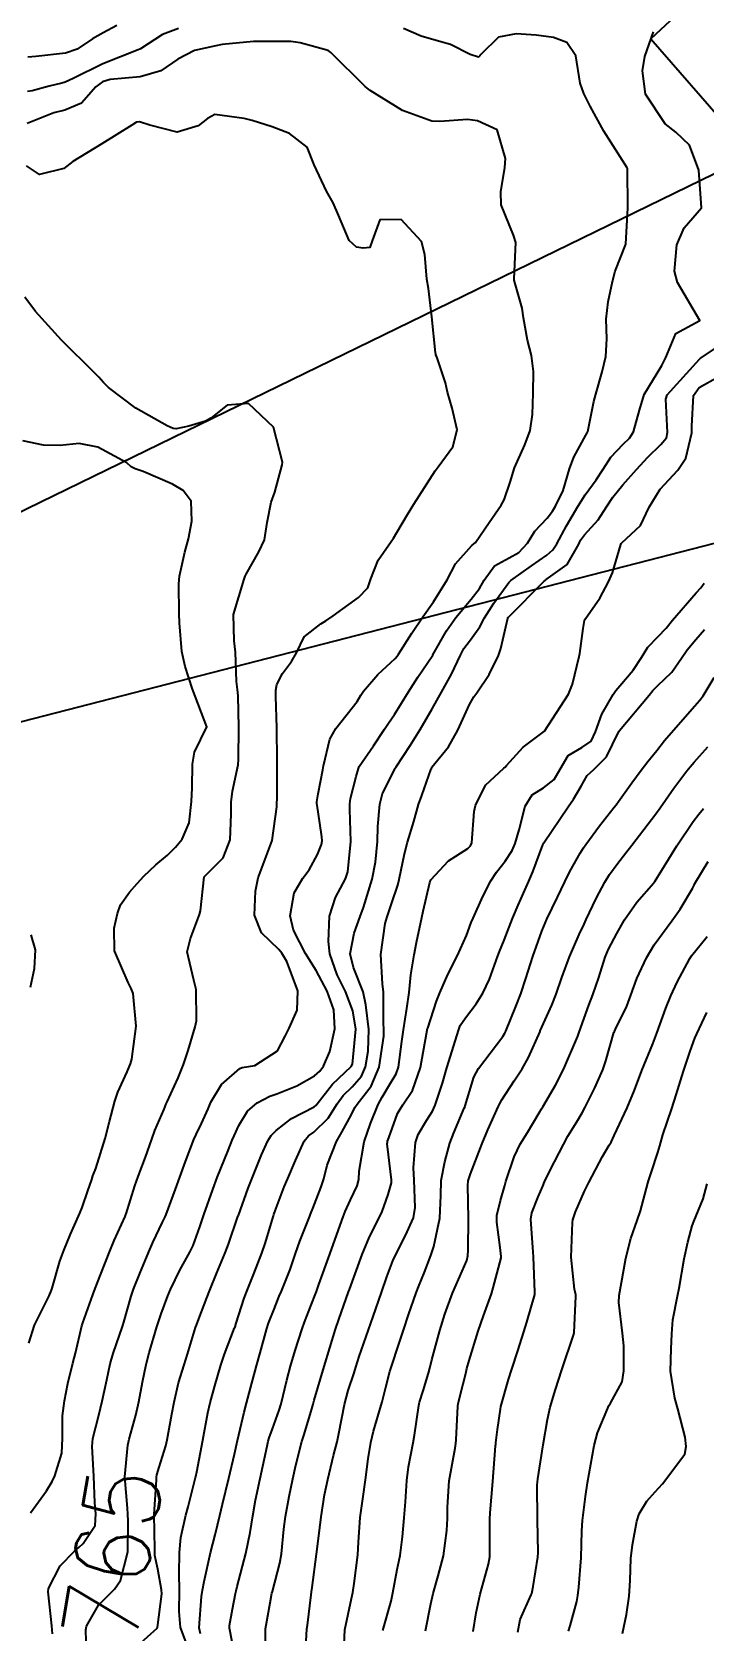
# Model space of a CAD drawing. Header units: metres. Extents: x 318500 to 325275, y 7408834 to 7428799.
# Drawn here: x 321933 to 321968.8, y 7422937.4 to 7423022.5 of the extents above; entities that cross this region are included whole.
import ezdxf
from ezdxf.enums import TextEntityAlignment as Align

# ---------------------------------------------------------------- set-up
doc = ezdxf.new("R2010")
doc.units = ezdxf.units.M
doc.header["$MEASUREMENT"] = 0
doc.linetypes.add('CONTINUO', pattern=[0])
for name, color, linetype in [('Cotas', 45, 'Continuous'), ('Curvas de Nivel 1m', 11, 'Continuous'), ('Curvas de Nivel 5m', 15, 'Continuous'), ('Edificações', 30, 'Continuous'), ('TEXTO', 45, 'Continuous'), ('Vias Primárias', 230, 'Continuous')]:
    doc.layers.add(name, color=color, linetype=linetype)
doc.styles.add('Style-STANDARD', font='STANDARD.shx')

msp = doc.modelspace()

# ---------------------------------------------------------------- linework, layer by layer
at = {"layer": 'Curvas de Nivel 1m', "flags": 128}
for points, elevation in [([(321940.848, 7423022.704), (321939.998, 7423022.383), (321938.831, 7423021.615), (321938.794, 7423021.588), (321938.706, 7423021.552), (321936.822, 7423020.82), (321935.241, 7423020.03), (321934.812, 7423019.842), (321934.632, 7423019.791), (321933.955, 7423019.619), (321933.062, 7423019.372), (321932.806, 7423019.349)], 766), ([(321937.565, 7423022.854), (321936.843, 7423022.469), (321936.279, 7423022.148), (321935.451, 7423021.601), (321934.828, 7423021.381), (321933.252, 7423021.199), (321932.825, 7423021.171)], 767), ([(321938.693, 7422936.547), (321939.719, 7422937.479), (321939.734, 7422937.506), (321939.959, 7422939.305), (321939.955, 7422939.518), (321939.761, 7422940.624), (321939.593, 7422941.347), (321939.595, 7422941.523), (321939.602, 7422941.693), (321939.558, 7422943.524), (321939.676, 7422945.38), (321939.687, 7422945.522), (321939.7, 7422945.643), (321939.828, 7422946.061), (321940.172, 7422947.191), (321940.254, 7422947.516), (321940.506, 7422948.878), (321940.621, 7422949.513), (321940.854, 7422950.546), (321941.157, 7422951.507), (321941.342, 7422952.072), (321941.769, 7422953.502), (321941.809, 7422953.624), (321941.937, 7422953.954), (321942.366, 7422955.082), (321942.52, 7422955.492), (321942.891, 7422956.408), (321943.347, 7422957.479), (321943.522, 7422957.942), (321944.008, 7422959.354), (321944.039, 7422959.44), (321944.049, 7422959.469), (321944.571, 7422960.923), (321944.776, 7422961.459), (321945.286, 7422962.685), (321945.613, 7422963.447), (321945.787, 7422963.722), (321946.068, 7422963.997), (321946.886, 7422964.624), (321948.087, 7422965.252), (321948.182, 7422965.326), (321948.244, 7422965.418), (321949.058, 7422966.453), (321950.053, 7422967.391), (321950.121, 7422967.521), (321950.299, 7422969.388), (321950.155, 7422970.371), (321949.748, 7422971.396), (321949.312, 7422972.274), (321948.914, 7422973.409), (321948.85, 7422974.053), (321948.904, 7422975.41), (321949.232, 7422976.408), (321949.754, 7422977.397), (321949.876, 7422977.775), (321950.037, 7422979.394), (321949.993, 7422981.091), (321949.98, 7422981.395), (321950.017, 7422981.681), (321950.322, 7422982.849), (321950.442, 7422983.275), (321950.491, 7422983.388), (321951.241, 7422984.486), (321951.844, 7422985.375), (321952.052, 7422985.684), (321952.368, 7422986.158), (321953.117, 7422987.359), (321953.605, 7422988.139), (321954.41, 7422989.314), (321954.419, 7422989.331), (321955.142, 7422990.616), (321955.64, 7422991.322), (321956.45, 7422992.303), (321956.894, 7422992.867), (321957.149, 7422993.303), (321957.701, 7422994.069), (321958.478, 7422994.501), (321958.988, 7422994.777), (321959.45, 7422995.276), (321959.855, 7422995.914), (321960.51, 7422996.614), (321960.791, 7422996.98), (321960.949, 7422997.254), (321961.357, 7422998.077), (321961.704, 7422999.243), (321961.926, 7422999.862), (321962.567, 7423001.024), (321962.643, 7423001.155), (321962.674, 7423001.229), (321963, 7423002.82), (321963.097, 7423003.225), (321963.432, 7423004.402), (321963.634, 7423005.22), (321963.683, 7423006.17), (321963.648, 7423007.22), (321963.755, 7423008.128), (321963.98, 7423009.217), (321964.132, 7423009.769), (321964.7, 7423011.21), (321964.801, 7423013.137), (321964.804, 7423013.209), (321964.793, 7423015.176), (321964.791, 7423015.21), (321964.783, 7423015.232), (321964.761, 7423015.266), (321963.529, 7423017.223), (321962.8, 7423018.558), (321962.465, 7423019.235), (321962.266, 7423019.79), (321962.028, 7423021.242), (321961.547, 7423021.949), (321960.85, 7423022.226), (321959.925, 7423022.348), (321958.851, 7423022.415), (321957.916, 7423022.233), (321956.972, 7423021.309), (321956.915, 7423021.233), (321956.838, 7423021.177), (321956.403, 7423021.317), (321955.36, 7423021.847), (321954.846, 7423021.989), (321953.786, 7423022.292), (321952.853, 7423022.691)], 766), ([(321941.691, 7422935.585), (321940.964, 7422937.508), (321940.883, 7422938.358), (321940.909, 7422939.508), (321940.888, 7422940.38), (321940.902, 7422941.509), (321940.975, 7422942.315), (321941.243, 7422943.506), (321941.363, 7422943.945), (321941.767, 7422945.501), (321941.781, 7422945.55), (321941.833, 7422945.808), (321942.154, 7422947.495), (321942.422, 7422948.942), (321942.544, 7422949.49), (321942.797, 7422950.394), (321943.12, 7422951.482), (321943.315, 7422952.073), (321943.846, 7422953.471), (321943.87, 7422953.532), (321943.934, 7422953.72), (321944.361, 7422955.057), (321944.508, 7422955.462), (321944.874, 7422956.362), (321945.288, 7422957.45), (321945.467, 7422957.969), (321945.918, 7422959.441), (321945.942, 7422959.51), (321946.014, 7422959.715), (321946.487, 7422960.982), (321946.674, 7422961.434), (321947.086, 7422962.393), (321947.547, 7422963.425), (321947.788, 7422963.699), (321948.067, 7422963.903), (321948.832, 7422964.655), (321949.307, 7422965.402), (321949.635, 7422965.859), (321950.104, 7422966.314), (321950.611, 7422966.884), (321950.826, 7422967.379), (321950.968, 7422968.217), (321950.998, 7422969.377), (321950.848, 7422970.692), (321950.696, 7422971.382), (321950.189, 7422972.667), (321950.012, 7422973.393), (321950.211, 7422974.497), (321950.542, 7422975.385), (321950.717, 7422975.873), (321951.171, 7422977.376), (321951.349, 7422978.288), (321951.456, 7422979.378), (321951.488, 7422980.178), (321951.58, 7422981.377), (321951.737, 7422981.947), (321952.326, 7422983.131), (321952.41, 7422983.288), (321952.461, 7422983.368), (321953.21, 7422984.494), (321953.745, 7422985.349), (321954.371, 7422986.455), (321954.869, 7422987.333), (321955.41, 7422988.309), (321955.89, 7422989.318), (321956.071, 7422989.659), (321956.422, 7422990.138), (321956.913, 7422990.825), (321957.168, 7422991.303), (321957.655, 7422992.091), (321958.459, 7422993.182), (321958.57, 7422993.288), (321959.679, 7422994.065), (321960.481, 7422994.644), (321960.808, 7422994.932), (321961.024, 7422995.252), (321961.541, 7422996.208), (321962.14, 7422997.236), (321962.526, 7422997.849), (321963.112, 7422998.647), (321963.493, 7422999.22), (321963.902, 7422999.864), (321964.56, 7423000.561), (321964.89, 7423000.88), (321965.112, 7423001.202), (321965.422, 7423002.363), (321965.667, 7423003.194), (321966.616, 7423004.743), (321966.834, 7423005.177), (321967.355, 7423006.454), (321968.65, 7423007.15), (321967.461, 7423009.168), (321967.292, 7423009.777), (321967.424, 7423011.169), (321967.807, 7423012.071), (321968.73, 7423013.15), (321968.587, 7423015.153), (321968.1, 7423016.487), (321967.371, 7423017.171), (321966.787, 7423017.618), (321965.74, 7423019.196), (321965.585, 7423020.443), (321965.71, 7423021.197), (321966.182, 7423022.518)], 767), ([(321934.142, 7422937.167), (321934.102, 7422937.596), (321933.915, 7422939.421), (321933.932, 7422939.598), (321934.551, 7422940.804), (321935.308, 7422941.585), (321935.565, 7422941.79), (321935.776, 7422941.992), (321936.414, 7422942.948), (321936.441, 7422943.57), (321936.39, 7422944.155), (321936.347, 7422945.572), (321936.26, 7422947.157), (321936.287, 7422947.573), (321936.608, 7422948.83), (321936.788, 7422949.566), (321937.039, 7422950.71), (321937.22, 7422951.56), (321937.366, 7422952.101), (321937.864, 7422953.551), (321937.883, 7422953.598), (321937.933, 7422953.778), (321938.329, 7422955.17), (321938.456, 7422955.543), (321938.797, 7422956.367), (321939.278, 7422957.531), (321939.49, 7422958.024), (321940.004, 7422959.098), (321940.139, 7422959.388), (321940.197, 7422959.518), (321940.687, 7422960.857), (321940.924, 7422961.511), (321941.223, 7422962.333), (321941.68, 7422963.504), (321941.797, 7422963.77), (321942.073, 7422964.358), (321942.428, 7422965.152), (321942.579, 7422965.493), (321943.151, 7422966.438), (321944.117, 7422967.294), (321944.244, 7422967.342), (321944.924, 7422967.458), (321946.128, 7422968.234), (321946.548, 7422969.023), (321946.752, 7422969.434), (321947.179, 7422970.406), (321947.21, 7422971.43), (321946.638, 7422972.991), (321946.365, 7422973.438), (321946.202, 7422973.638), (321945.28, 7422974.523), (321944.901, 7422975.46), (321944.963, 7422976.735), (321945.108, 7422977.457), (321945.416, 7422978.299), (321945.856, 7422979.446), (321946.093, 7422981.238), (321946.102, 7422981.443), (321946.108, 7422981.637), (321946.121, 7422983.443), (321946.117, 7422983.66), (321946.089, 7422985.444), (321946.041, 7422987.118), (321946.036, 7422987.453), (321946.089, 7422987.749), (321946.393, 7422988.335), (321946.873, 7422988.973), (321947.142, 7422989.439), (321947.559, 7422990.297), (321948.434, 7422990.99), (321948.713, 7422991.139), (321949.098, 7422991.41), (321950.45, 7422992.383), (321950.945, 7422992.895), (321951.099, 7422993.384), (321951.489, 7422994.365), (321952.182, 7422995.373), (321952.315, 7422995.55), (321952.497, 7422995.84), (321953.062, 7422996.811), (321953.394, 7422997.357), (321954.538, 7422999.133), (321954.69, 7422999.338), (321955.472, 7423000.411), (321955.7, 7423001.323), (321955.435, 7423002.479), (321955.195, 7423003.331), (321955.094, 7423003.821), (321954.619, 7423005.198), (321954.579, 7423005.3), (321954.565, 7423005.341), (321954.551, 7423005.411), (321954.352, 7423007.344), (321954.176, 7423008.85), (321954.097, 7423009.349), (321953.993, 7423010.651), (321953.808, 7423011.353), (321952.717, 7423012.53), (321951.588, 7423012.51), (321951.172, 7423011.385), (321951.058, 7423011.025), (321950.696, 7423010.986), (321950.344, 7423011.042), (321949.946, 7423011.401), (321949.375, 7423012.756), (321949.094, 7423013.415), (321948.739, 7423014.034), (321948.086, 7423015.43), (321947.705, 7423016.372), (321946.776, 7423017.097), (321945.849, 7423017.459), (321944.785, 7423017.79), (321944.362, 7423017.901), (321942.789, 7423018.118), (321942.392, 7423017.9), (321941.906, 7423017.513), (321940.776, 7423017.168), (321939.33, 7423017.545), (321938.783, 7423017.718), (321938.625, 7423017.71), (321938.365, 7423017.556), (321936.77, 7423016.557), (321935.228, 7423015.603), (321934.746, 7423015.239), (321933.447, 7423014.919), (321932.748, 7423015.382)], 764), ([(321932.963, 7422943.613), (321933.812, 7422944.789), (321934.125, 7422945.289), (321934.269, 7422945.596), (321934.635, 7422946.795), (321934.669, 7422947.592), (321934.666, 7422948.794), (321934.771, 7422949.591), (321934.959, 7422950.519), (321935.219, 7422951.587), (321935.36, 7422952.134), (321935.709, 7422953.582), (321935.762, 7422953.752), (321935.94, 7422954.241), (321936.291, 7422955.239), (321936.41, 7422955.573), (321936.701, 7422956.303), (321937.193, 7422957.562), (321937.426, 7422958.121), (321938.008, 7422959.406), (321938.053, 7422959.506), (321938.068, 7422959.549), (321938.531, 7422961.044), (321938.708, 7422961.54), (321939.092, 7422962.576), (321939.43, 7422963.529), (321939.598, 7422963.996), (321940.084, 7422965.132), (321940.204, 7422965.403), (321940.254, 7422965.518), (321940.83, 7422966.792), (321941.119, 7422967.51), (321941.376, 7422968.259), (321941.747, 7422969.504), (321941.81, 7422969.838), (321941.79, 7422971.504), (321941.677, 7422972.006), (321941.321, 7422973.509), (321941.493, 7422974.221), (321941.983, 7422975.502), (321942.027, 7422975.698), (321942.226, 7422977.5), (321942.235, 7422977.516), (321942.25, 7422977.533), (321943.232, 7422978.519), (321943.617, 7422979.48), (321943.658, 7422980.844), (321943.666, 7422981.48), (321943.728, 7422982.06), (321944.027, 7422983.475), (321944.056, 7422983.752), (321944.067, 7422985.474), (321944.041, 7422987.139), (321944.002, 7422987.476), (321943.951, 7422987.912), (321943.891, 7422989.478), (321943.818, 7422990.08), (321943.792, 7422991.48), (321944.354, 7422993.366), (321944.395, 7422993.471), (321944.411, 7422993.52), (321944.462, 7422993.629), (321945.135, 7422994.809), (321945.434, 7422995.461), (321945.577, 7422996.386), (321945.789, 7422997.457), (321945.981, 7422997.999), (321946.376, 7422999.452), (321946.391, 7422999.603), (321945.925, 7423001.456), (321944.589, 7423002.723), (321943.452, 7423002.622), (321942.577, 7423001.936), (321942.301, 7423001.777), (321941.404, 7423001.517), (321940.728, 7423001.368), (321940.568, 7423001.393), (321940.257, 7423001.533), (321938.584, 7423002.465), (321937.12, 7423003.572), (321936.864, 7423003.837), (321936.606, 7423004.13), (321935.879, 7423004.857), (321935.117, 7423005.603), (321934.627, 7423006.096), (321933.23, 7423007.624), (321932.661, 7423008.392)], 763), ([(321942.029, 7422937.182), (321941.95, 7422937.497), (321942.08, 7422939.16), (321942.132, 7422939.494), (321942.232, 7422939.971), (321942.565, 7422941.488), (321942.816, 7422942.454), (321943.06, 7422943.481), (321943.199, 7422944.089), (321943.531, 7422945.474), (321943.843, 7422946.752), (321944.006, 7422947.468), (321944.351, 7422948.985), (321944.481, 7422949.461), (321944.696, 7422950.266), (321945.014, 7422951.453), (321945.214, 7422952.147), (321945.562, 7422953.446), (321945.653, 7422953.726), (321945.946, 7422954.479), (321946.229, 7422955.165), (321946.342, 7422955.436), (321946.813, 7422956.591), (321947.1, 7422957.429), (321947.324, 7422958.093), (321947.852, 7422959.422), (321947.898, 7422959.535), (321948.016, 7422959.835), (321948.46, 7422960.987), (321948.601, 7422961.412), (321948.788, 7422962.149), (321949.269, 7422963.402), (321949.563, 7422963.902), (321950.082, 7422964.834), (321950.259, 7422965.216), (321950.374, 7422965.386), (321951.119, 7422966.36), (321951.548, 7422967.369), (321951.793, 7422969.021), (321951.791, 7422969.365), (321951.782, 7422969.729), (321951.777, 7422971.366), (321951.735, 7422971.808), (321951.636, 7422973.368), (321951.876, 7422975.025), (321951.975, 7422975.364), (321952.231, 7422976.125), (321952.547, 7422977.055), (321952.623, 7422977.356), (321952.896, 7422978.736), (321953.067, 7422979.358), (321953.393, 7422980.456), (321953.649, 7422981.35), (321953.822, 7422981.833), (321954.329, 7422983.264), (321954.351, 7422983.319), (321954.363, 7422983.34), (321955.246, 7422984.428), (321955.75, 7422985.319), (321956.374, 7422986.683), (321956.597, 7422987.089), (321956.759, 7422987.306), (321957.418, 7422988.277), (321957.91, 7422989.295), (321958.038, 7422989.672), (321958.408, 7422991.29), (321958.417, 7422991.314), (321958.44, 7422991.338), (321960.348, 7422993.262), (321960.41, 7422993.311), (321960.461, 7422993.344), (321961.566, 7422994.151), (321962.194, 7422995.234), (321962.289, 7422995.437), (321962.497, 7422995.72), (321963.215, 7422996.518), (321963.66, 7422997.219), (321964.003, 7422997.737), (321964.532, 7422998.378), (321965.262, 7422999.199), (321965.878, 7422999.862), (321966.56, 7423000.537), (321966.858, 7423000.883), (321966.926, 7423001.175), (321966.826, 7423002.948), (321966.907, 7423003.175), (321968.619, 7423005.081), (321968.658, 7423005.111), (321968.708, 7423005.149), (321969.856, 7423005.914)], 768), ([(321943.709, 7422936.749), (321943.575, 7422937.472), (321943.577, 7422937.618), (321943.735, 7422938.496), (321943.894, 7422939.321), (321943.929, 7422939.467), (321943.985, 7422939.699), (321944.446, 7422941.46), (321944.672, 7422942.572), (321944.81, 7422943.455), (321944.962, 7422944.304), (321945.203, 7422945.449), (321945.579, 7422947.175), (321945.637, 7422947.443), (321945.684, 7422947.611), (321945.86, 7422948.103), (321946.225, 7422949.087), (321946.325, 7422949.436), (321946.631, 7422950.695), (321946.826, 7422951.431), (321947.072, 7422952.269), (321947.443, 7422953.425), (321947.576, 7422953.783), (321947.95, 7422954.732), (321948.137, 7422955.238), (321948.203, 7422955.416), (321948.336, 7422955.787), (321948.914, 7422957.406), (321949.199, 7422958.195), (321949.628, 7422959.396), (321949.734, 7422959.675), (321950.024, 7422960.293), (321950.372, 7422961.048), (321950.459, 7422961.384), (321950.482, 7422961.821), (321950.745, 7422963.38), (321951.085, 7422964.365), (321951.503, 7422965.369), (321951.705, 7422965.757), (321952.106, 7422966.426), (321952.463, 7422967.009), (321952.585, 7422967.355), (321952.755, 7422968.733), (321952.839, 7422969.353), (321953.027, 7422970.481), (321953.147, 7422971.35), (321953.244, 7422972.289), (321953.416, 7422973.348), (321953.548, 7422974.005), (321953.827, 7422975.344), (321953.901, 7422975.667), (321954.248, 7422977.198), (321954.303, 7422977.339), (321955.241, 7422978.35), (321956.276, 7422979.018), (321956.424, 7422979.162), (321956.49, 7422979.308), (321956.621, 7422980.982), (321956.679, 7422981.306), (321957.225, 7422982.392), (321958.201, 7422983.291), (321958.269, 7422983.353), (321958.332, 7422983.427), (321959.221, 7422984.403), (321960.36, 7422985.26), (321961.634, 7422987.241), (321961.853, 7422987.774), (321962.216, 7422989.233), (321962.249, 7422989.396), (321962.432, 7422990.73), (321962.5, 7422991.168), (321962.528, 7422991.229), (321963.317, 7422992.356), (321963.773, 7422993.217), (321963.983, 7422993.699), (321964.431, 7422995.211), (321964.448, 7422995.253), (321964.491, 7422995.305), (321965.483, 7422996.218), (321965.934, 7422997.189), (321966.53, 7422998.158), (321967.476, 7422999.166), (321967.895, 7422999.815), (321968.218, 7423001.155), (321968.222, 7423001.509), (321968.305, 7423003.154), (321968.604, 7423003.57), (321969.616, 7423004.134)], 769), ([(321932.869, 7422952.662), (321933.184, 7422953.611), (321933.426, 7422954.119), (321933.954, 7422955.174), (321934.077, 7422955.48), (321934.118, 7422955.598), (321934.538, 7422957.031), (321934.737, 7422957.592), (321935.107, 7422958.475), (321935.6, 7422959.584), (321935.718, 7422959.879), (321936.028, 7422960.769), (321936.228, 7422961.387), (321936.291, 7422961.576), (321936.441, 7422961.971), (321936.938, 7422963.567), (321937.173, 7422964.464), (321937.459, 7422965.559), (321937.616, 7422966.038), (321938.114, 7422967.117), (321938.247, 7422967.419), (321938.296, 7422967.547), (321938.374, 7422967.798), (321938.598, 7422969.543), (321938.43, 7422971.283), (321938.34, 7422971.547), (321938.175, 7422971.867), (321937.447, 7422973.561), (321937.422, 7422974.772), (321937.6, 7422975.559), (321937.769, 7422976.014), (321938.237, 7422976.683), (321938.646, 7422977.142), (321939.009, 7422977.539), (321939.649, 7422978.139), (321940.267, 7422978.661), (321940.702, 7422979.087), (321941.046, 7422979.512), (321941.415, 7422980.382), (321941.55, 7422981.508), (321941.58, 7422982.238), (321941.61, 7422983.507), (321941.702, 7422984.144), (321942.36, 7422985.5), (321941.601, 7422987.508), (321941.202, 7422988.708), (321941.039, 7422989.514), (321940.916, 7422991.032), (321940.888, 7422991.516), (321940.867, 7422993.105), (321940.909, 7422993.516), (321941.197, 7422994.802), (321941.384, 7422995.517), (321941.56, 7422996.459), (321941.53, 7422997.515), (321941.095, 7422998.09), (321940.529, 7422998.419), (321938.976, 7422999.105), (321938.537, 7422999.239), (321938.336, 7422999.351), (321938.093, 7422999.557), (321936.552, 7423000.4), (321935.556, 7423000.589), (321934.553, 7423000.474), (321933.658, 7423000.508), (321932.557, 7423000.733)], 762), ([(321947.585, 7422935.527), (321947.698, 7422937.42), (321947.702, 7422937.439), (321947.723, 7422937.63), (321947.92, 7422939.245), (321947.945, 7422939.417), (321947.979, 7422939.643), (321948.213, 7422941.413), (321948.388, 7422942.814), (321948.456, 7422943.41), (321948.64, 7422944.585), (321948.813, 7422945.405), (321949.113, 7422946.672), (321949.308, 7422947.398), (321949.409, 7422947.844), (321949.695, 7422949.393), (321949.891, 7422950.145), (321950.212, 7422951.079), (321950.306, 7422951.384), (321950.486, 7422951.951), (321950.977, 7422953.374), (321951.225, 7422954.086), (321951.677, 7422955.364), (321951.968, 7422956.189), (321952.284, 7422957.05), (321952.423, 7422957.356), (321952.953, 7422958.393), (321953.379, 7422959.346), (321953.473, 7422959.89), (321953.414, 7422961.346), (321953.386, 7422962.007), (321953.496, 7422963.346), (321953.634, 7422963.777), (321954.078, 7422964.52), (321954.394, 7422965.026), (321954.533, 7422965.333), (321954.919, 7422966.517), (321955.161, 7422967.324), (321955.625, 7422968.807), (321955.779, 7422969.315), (321955.877, 7422969.581), (321956.15, 7422969.993), (321956.727, 7422970.736), (321957.081, 7422971.301), (321957.432, 7422972.047), (321957.882, 7422973.293), (321957.966, 7422973.528), (321958.208, 7422974.133), (321958.662, 7422975.283), (321958.954, 7422976.002), (321959.523, 7422977.271), (321959.749, 7422977.776), (321960.279, 7422979.215), (321960.294, 7422979.245), (321960.335, 7422979.314), (321961.622, 7422981.24), (321961.902, 7422981.641), (321962.317, 7422982.338), (321962.642, 7422982.91), (321962.989, 7422983.223), (321963.664, 7422983.893), (321964.31, 7422985.211), (321964.324, 7422985.247), (321964.361, 7422985.299), (321965.945, 7422987.187), (321966.14, 7422987.428), (321966.387, 7422987.677), (321967.155, 7422988.412), (321967.666, 7422989.161), (321967.968, 7422989.605), (321968.425, 7422990.142), (321968.898, 7422990.68)], 771), ([(321949.632, 7422935.449), (321949.72, 7422937.39), (321950.076, 7422939.054), (321950.147, 7422939.384), (321950.227, 7422939.855), (321950.412, 7422941.38), (321950.455, 7422942.055), (321950.533, 7422943.379), (321950.696, 7422944.498), (321950.821, 7422945.375), (321950.963, 7422946.495), (321951.114, 7422947.371), (321951.253, 7422947.976), (321951.659, 7422949.363), (321951.707, 7422949.538), (321951.893, 7422950.254), (321952.119, 7422951.146), (321952.187, 7422951.357), (321952.619, 7422952.657), (321952.846, 7422953.351), (321953.123, 7422954.168), (321953.519, 7422955.344), (321953.641, 7422955.665), (321953.971, 7422956.451), (321954.308, 7422957.335), (321954.456, 7422957.802), (321954.79, 7422959.328), (321954.831, 7422960.525), (321954.855, 7422961.328), (321955.044, 7422962.319), (321955.311, 7422963.321), (321955.527, 7422963.859), (321956.088, 7422965.171), (321956.126, 7422965.273), (321956.142, 7422965.309), (321956.593, 7422966.823), (321956.844, 7422967.299), (321958.137, 7422969.002), (321958.25, 7422969.168), (321958.306, 7422969.278), (321958.844, 7422970.595), (321959.106, 7422971.276), (321959.368, 7422972.087), (321959.749, 7422973.267), (321960.214, 7422974.613), (321960.485, 7422975.256), (321961.064, 7422976.421), (321961.453, 7422977.242), (321961.717, 7422977.779), (321962.273, 7422978.761), (321962.45, 7422979.055), (321962.566, 7422979.227), (321963.291, 7422980.219), (321964.083, 7422981.212), (321964.177, 7422981.336), (321964.305, 7422981.513), (321965.011, 7422982.508), (321965.524, 7422983.192), (321965.877, 7422983.647), (321966.346, 7422984.232), (321966.768, 7422984.759), (321967.113, 7422985.169), (321968.375, 7422986.607), (321968.626, 7422986.899), (321968.812, 7422987.146), (321969.413, 7422988.121)], 772), ([(321951.744, 7422937.36), (321952.183, 7422938.916), (321952.271, 7422939.355), (321952.506, 7422940.609), (321952.666, 7422941.351), (321952.795, 7422942.339), (321952.88, 7422943.349), (321952.954, 7422944.208), (321953.034, 7422945.348), (321953.108, 7422946.076), (321953.356, 7422947.345), (321953.439, 7422947.761), (321953.673, 7422949.342), (321953.708, 7422949.516), (321953.892, 7422950.12), (321954.172, 7422951.07), (321954.243, 7422951.335), (321954.352, 7422951.771), (321954.777, 7422953.327), (321955.056, 7422954.21), (321955.467, 7422955.317), (321955.978, 7422956.489), (321956.23, 7422957.063), (321956.283, 7422957.306), (321956.294, 7422957.607), (321956.32, 7422959.305), (321956.277, 7422961.066), (321956.301, 7422961.306), (321956.422, 7422961.683), (321957.038, 7422963.295), (321957.344, 7422964.018), (321957.916, 7422965.283), (321957.973, 7422965.4), (321958.095, 7422965.618), (321958.75, 7422966.634), (321959.169, 7422967.27), (321959.517, 7422967.875), (321960.124, 7422969.26), (321960.141, 7422969.299), (321960.754, 7422970.658), (321960.983, 7422971.248), (321961.288, 7422972.139), (321961.694, 7422973.238), (321962.212, 7422974.424), (321962.471, 7422974.974), (321962.588, 7422975.226), (321963.114, 7422976.344), (321963.575, 7422977.217), (321963.835, 7422977.635), (321964.265, 7422978.239), (321964.697, 7422978.78), (321965.024, 7422979.199), (321966.297, 7422980.86), (321966.529, 7422981.177), (321967.263, 7422982.219), (321967.954, 7422983.156), (321968.12, 7422983.366), (321968.337, 7422983.615), (321969.066, 7422984.426)], 773), ([(321954.026, 7422937.335), (321954.301, 7422938.772), (321954.429, 7422939.33), (321954.703, 7422940.269), (321954.973, 7422941.322), (321955.152, 7422942.681), (321955.192, 7422943.319), (321955.201, 7422943.927), (321955.283, 7422945.318), (321955.596, 7422947.062), (321955.643, 7422947.313), (321955.663, 7422947.502), (321955.749, 7422949.312), (321955.764, 7422949.429), (321955.889, 7422949.941), (321956.164, 7422951.048), (321956.232, 7422951.305), (321956.354, 7422951.743), (321956.834, 7422953.296), (321957.116, 7422954.119), (321957.532, 7422955.286), (321957.636, 7422955.613), (321957.985, 7422956.932), (321958.055, 7422957.214), (321958.055, 7422957.279), (321957.995, 7422957.75), (321957.824, 7422959.099), (321957.816, 7422959.283), (321957.83, 7422959.465), (321958.025, 7422960.264), (321958.248, 7422961.067), (321958.31, 7422961.277), (321958.741, 7422962.586), (321959.072, 7422963.27), (321959.452, 7422963.884), (321960.085, 7422964.936), (321960.204, 7422965.143), (321960.271, 7422965.257), (321960.942, 7422966.413), (321961.37, 7422967.241), (321962.138, 7422969.013), (321962.196, 7422969.173), (321962.217, 7422969.229), (321962.722, 7422970.664), (321962.934, 7422971.222), (321963.254, 7422972.149), (321963.599, 7422973.216), (321963.775, 7422973.644), (321964.213, 7422974.476), (321964.631, 7422975.204), (321965.281, 7422976.148), (321966.193, 7422977.181), (321966.219, 7422977.212), (321966.251, 7422977.258), (321966.982, 7422978.457), (321967.425, 7422979.163), (321968.293, 7422980.452), (321968.594, 7422980.85), (321968.835, 7422981.145)], 774), ([(321932.974, 7422971.618), (321933.185, 7422972.615), (321933.234, 7422973.614), (321932.995, 7422974.405)], 761), ([(321958.936, 7422937.268), (321959.065, 7422937.932), (321959.656, 7422939.261), (321959.681, 7422939.331), (321959.754, 7422939.692), (321960.008, 7422941.256), (321960.023, 7422941.505), (321959.991, 7422943.257), (321959.98, 7422945.105), (321959.987, 7422945.258), (321960.014, 7422945.44), (321960.298, 7422947.253), (321960.527, 7422948.593), (321960.664, 7422949.248), (321960.941, 7422950.198), (321961.295, 7422951.239), (321961.929, 7422953.138), (321961.946, 7422953.23), (321962.033, 7422955.155), (321962.025, 7422955.229), (321961.965, 7422955.544), (321961.786, 7422957.233), (321961.862, 7422959.086), (321961.88, 7422959.232), (321961.905, 7422959.338), (321962.016, 7422959.651), (321962.502, 7422960.754), (321962.729, 7422961.22), (321963.447, 7422962.602), (321963.815, 7422963.213), (321963.908, 7422963.375), (321964.075, 7422963.722), (321964.773, 7422965.2), (321965.168, 7422966.13), (321965.559, 7422967.188), (321966.134, 7422968.613), (321966.357, 7422969.177), (321966.828, 7422970.502), (321967.096, 7422971.166), (321967.443, 7422971.899), (321968.101, 7422973.151), (321968.201, 7422973.289), (321969.034, 7422974.32)], 776), ([(321961.637, 7422937.316), (321961.726, 7422937.61), (321962.078, 7422938.892), (321962.14, 7422939.224), (321962.196, 7422939.665), (321962.32, 7422941.222), (321962.355, 7422942.659), (321962.384, 7422943.221), (321962.543, 7422944.495), (321962.658, 7422945.218), (321962.834, 7422946.209), (321963.005, 7422947.213), (321963.183, 7422947.887), (321963.734, 7422949.202), (321963.782, 7422949.301), (321963.884, 7422949.47), (321964.498, 7422950.597), (321964.599, 7422951.193), (321964.594, 7422952.523), (321964.528, 7422953.194), (321964.329, 7422954.822), (321964.338, 7422955.196), (321964.587, 7422956.588), (321964.706, 7422957.193), (321964.96, 7422958.231), (321965.296, 7422959.187), (321965.486, 7422959.718), (321965.88, 7422961.182), (321965.914, 7422961.31), (321966.048, 7422961.742), (321966.413, 7422962.826), (321966.508, 7422963.173), (321966.672, 7422963.767), (321967.146, 7422965.164), (321967.38, 7422965.882), (321967.768, 7422967.155), (321968.131, 7422968.221), (321968.383, 7422968.902), (321968.484, 7422969.147), (321969.02, 7422970.282)], 777), ([(321964.516, 7422937.192), (321964.726, 7422938.199), (321964.873, 7422939.189), (321964.933, 7422940.013), (321964.973, 7422941.188), (321965.047, 7422941.921), (321965.292, 7422943.185), (321965.416, 7422943.574), (321965.816, 7422944.246), (321966.257, 7422944.74), (321966.661, 7422945.168), (321967.846, 7422946.751), (321967.91, 7422947.149), (321967.858, 7422947.653), (321967.475, 7422949.156), (321967.316, 7422949.732), (321967.073, 7422951.163), (321967.11, 7422952.35), (321967.155, 7422953.162), (321967.2, 7422953.903), (321967.455, 7422955.158), (321967.535, 7422955.588), (321967.809, 7422957.153), (321967.999, 7422958.041), (321968.24, 7422958.915), (321968.327, 7422959.147), (321968.814, 7422960.356), (321969.035, 7422961.14)], 778)]:
    msp.add_lwpolyline(points, dxfattribs=dict(at, elevation=elevation))
at = {"layer": 'Curvas de Nivel 5m', "flags": 128}
for points, elevation in [([(321935.97, 7422935.576), (321935.909, 7422937.385), (321935.948, 7422937.577), (321936.598, 7422938.706), (321937.444, 7422939.555), (321937.755, 7422940.017), (321938.148, 7422941.544), (321938.164, 7422943.175), (321938.152, 7422943.545), (321938.134, 7422943.876), (321937.999, 7422945.547), (321938.16, 7422947.231), (321938.233, 7422947.544), (321938.585, 7422948.823), (321938.74, 7422949.537), (321938.934, 7422950.578), (321939.134, 7422951.531), (321939.3, 7422952.138), (321939.709, 7422953.523), (321939.761, 7422953.694), (321939.94, 7422954.215), (321940.293, 7422955.178), (321940.431, 7422955.515), (321940.932, 7422956.548), (321941.465, 7422957.505), (321941.633, 7422957.856), (321942, 7422958.856), (321942.16, 7422959.345), (321942.212, 7422959.497), (321942.68, 7422960.841), (321942.924, 7422961.487), (321943.506, 7422962.93), (321943.724, 7422963.475), (321943.824, 7422963.713), (321944.072, 7422964.261), (321944.534, 7422965.012), (321945.042, 7422965.456), (321945.729, 7422965.812), (321946.098, 7422965.952), (321947.157, 7422966.377), (321948.112, 7422966.903), (321948.384, 7422967.147), (321948.585, 7422967.413), (321948.917, 7422968.198), (321949.18, 7422969.404), (321949.136, 7422970.424), (321948.787, 7422971.411), (321948.186, 7422972.509), (321947.623, 7422973.426), (321946.988, 7422974.657), (321946.806, 7422975.434), (321947.019, 7422976.651), (321947.477, 7422977.428), (321947.811, 7422977.87), (321948.269, 7422978.695), (321948.476, 7422979.218), (321948.507, 7422979.417), (321948.498, 7422979.632), (321948.296, 7422980.97), (321948.225, 7422981.421), (321948.225, 7422981.497), (321948.308, 7422981.922), (321948.543, 7422983.201), (321948.581, 7422983.416), (321948.925, 7422984.838), (321949.248, 7422985.407), (321950.375, 7422986.848), (321950.577, 7422987.19), (321950.708, 7422987.387), (321951.483, 7422988.29), (321952.407, 7422989.142), (321952.51, 7422989.267), (321952.574, 7422989.368), (321953.293, 7422990.491), (321953.87, 7422991.349), (321954.448, 7422992.155), (321955.168, 7422993.329), (321955.616, 7422994.18), (321956.488, 7422995.16), (321956.576, 7422995.222), (321956.69, 7422995.308), (321957.42, 7422996.387), (321958.049, 7422997.295), (321958.221, 7422997.595), (321958.532, 7422998.531), (321958.771, 7422999.287), (321959.314, 7423000.524), (321959.591, 7423001.275), (321959.718, 7423002.138), (321959.765, 7423003.273), (321959.772, 7423004.433), (321959.67, 7423005.274), (321959.454, 7423006.099), (321959.238, 7423007.281), (321959.17, 7423007.795), (321958.753, 7423009.289), (321958.744, 7423009.353), (321958.838, 7423011.288), (321958.706, 7423011.69), (321958.061, 7423013.297), (321958.039, 7423013.998), (321958.247, 7423015.295), (321958.291, 7423015.769), (321957.848, 7423017.299), (321956.787, 7423017.785), (321956.259, 7423017.847), (321954.786, 7423017.738), (321954.366, 7423017.767), (321952.794, 7423018.335), (321951.078, 7423019.387), (321950.813, 7423019.612), (321948.968, 7423021.418), (321948.902, 7423021.48), (321948.841, 7423021.517), (321947.34, 7423021.938), (321946.846, 7423022), (321946.293, 7423022.008), (321944.845, 7423022.001), (321943.185, 7423021.837), (321942.843, 7423021.774), (321941.714, 7423021.517), (321940.825, 7423021.064), (321939.921, 7423020.437), (321938.816, 7423020.124), (321937.219, 7423019.979), (321936.813, 7423019.853), (321936.454, 7423019.585), (321935.68, 7423018.714), (321934.791, 7423018.352), (321934.209, 7423018.196), (321932.78, 7423017.63)], 765), ([(321945.509, 7422935.626), (321945.501, 7422937.443), (321945.521, 7422937.645), (321945.741, 7422938.832), (321945.838, 7422939.349), (321945.862, 7422939.439), (321946.265, 7422940.935), (321946.346, 7422941.434), (321946.463, 7422942.76), (321946.555, 7422943.432), (321946.755, 7422944.492), (321946.943, 7422945.429), (321947.108, 7422946.157), (321947.436, 7422947.424), (321947.53, 7422947.748), (321947.872, 7422948.853), (321948.002, 7422949.294), (321948.034, 7422949.418), (321948.088, 7422949.622), (321948.612, 7422951.409), (321948.918, 7422952.407), (321949.229, 7422953.401), (321949.407, 7422953.929), (321949.91, 7422955.391), (321949.961, 7422955.525), (321950.652, 7422957.38), (321951.038, 7422958.331), (321951.563, 7422959.367), (321951.704, 7422959.675), (321952.028, 7422960.577), (321952.201, 7422961.195), (321952.209, 7422961.358), (321952.053, 7422962.687), (321951.978, 7422963.28), (321951.987, 7422963.361), (321952.003, 7422963.419), (321952.064, 7422963.608), (321952.535, 7422964.904), (321952.812, 7422965.353), (321953.321, 7422966.128), (321953.749, 7422967.344), (321953.811, 7422967.655), (321954.115, 7422969.34), (321954.117, 7422969.364), (321954.142, 7422969.448), (321954.613, 7422970.884), (321954.79, 7422971.331), (321955.216, 7422972.293), (321955.734, 7422973.317), (321956.211, 7422974.377), (321956.456, 7422975.069), (321956.553, 7422975.307), (321957.085, 7422976.454), (321957.502, 7422977.297), (321957.798, 7422977.753), (321958.266, 7422978.341), (321958.645, 7422978.914), (321958.803, 7422979.282), (321959.014, 7422980.006), (321959.339, 7422981.274), (321959.705, 7422981.873), (321960.315, 7422982.252), (321960.887, 7422982.686), (321961.192, 7422983.247), (321961.616, 7422983.965), (321962.347, 7422984.394), (321962.846, 7422984.732), (321963.088, 7422985.223), (321963.412, 7422986.178), (321964.016, 7422987.214), (321964.168, 7422987.427), (321964.387, 7422987.68), (321965.094, 7422988.505), (321965.535, 7422989.193), (321965.864, 7422989.742), (321966.427, 7422990.311), (321966.855, 7422990.753), (321967.194, 7422991.169), (321968.455, 7422992.627), (321968.703, 7422992.902), (321968.87, 7422993.146)], 770), ([(321956.554, 7422937.297), (321956.729, 7422938.301), (321956.93, 7422939.292), (321957.373, 7422940.892), (321957.441, 7422941.285), (321957.449, 7422942.939), (321957.45, 7422943.285), (321957.467, 7422943.623), (321957.604, 7422945.283), (321957.752, 7422947.184), (321957.762, 7422947.281), (321957.774, 7422947.359), (321957.862, 7422948.059), (321958.016, 7422949.141), (321958.043, 7422949.278), (321958.448, 7422950.728), (321958.616, 7422951.273), (321958.934, 7422952.256), (321959.261, 7422953.267), (321959.424, 7422953.779), (321959.843, 7422955.261), (321959.853, 7422955.37), (321959.773, 7422957.262), (321959.753, 7422957.502), (321959.63, 7422959.264), (321959.682, 7422959.596), (321960.028, 7422960.461), (321960.271, 7422961.022), (321960.372, 7422961.255), (321960.671, 7422961.875), (321961.371, 7422963.24), (321961.615, 7422963.688), (321962.078, 7422964.444), (321962.378, 7422964.936), (321962.537, 7422965.226), (321963.055, 7422966.271), (321963.471, 7422967.216), (321963.64, 7422967.699), (321964.065, 7422969.211), (321964.087, 7422969.264), (321964.143, 7422969.393), (321964.745, 7422970.617), (321964.969, 7422971.198), (321965.287, 7422972.089), (321965.798, 7422973.186), (321966.207, 7422973.882), (321967.147, 7422975.166), (321967.603, 7422975.786), (321968.246, 7422976.88), (321968.334, 7422977.064), (321968.378, 7422977.149), (321969.08, 7422978.329)], 775)]:
    msp.add_lwpolyline(points, dxfattribs=dict(at, elevation=elevation))
at = {"layer": 'Edificações'}
msp.add_lwpolyline([(321972.921, 7423019.455), (321968.585, 7423024.545), (321966.039, 7423022.138), (321970.237, 7423017.322)], close=True, dxfattribs=at)
at = {"layer": 'TEXTO', "linetype": 'CONTINUO'}
for points in [[(321905.325, 7422983.76, 0), (322123.588, 7423090.084, 0)], [(321907.515, 7422979.358, 0), (322146.231, 7423040.796, 0)]]:
    msp.add_polyline3d(points, dxfattribs=at)
at = {"layer": 'Vias Primárias'}
for points in [[(323715.644, 7420145.548, 0), (323709.04, 7420132.939)], [(323831.088, 7420001.787, 0), (323833.844, 7420008.443, 0.220888)]]:
    msp.add_lwpolyline(points, format="xyb", dxfattribs=at)

# ---------------------------------------------------------------- texts
at = {"layer": 'Cotas', "style": 'Style-STANDARD'}
msp.add_text('765', height=4, rotation=80.44502, dxfattribs=at).set_placement((321937.343, 7422941.388, 765), align=Align.MIDDLE_CENTER)

doc.saveas('drawing.dxf')
